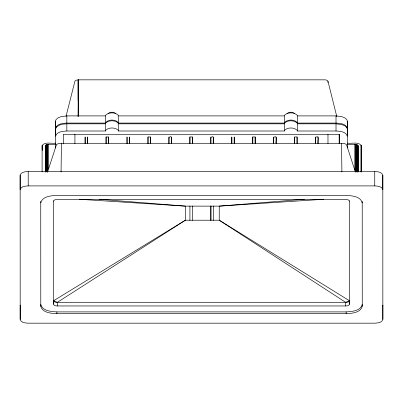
<?xml version="1.0" encoding="UTF-8"?>
<svg xmlns="http://www.w3.org/2000/svg" width="403" height="403" viewBox="0 0 403 403"><rect width="100%" height="100%" fill="white"/><g stroke="black" fill="none" stroke-linecap="round" stroke-linejoin="round"><path stroke-width="0.6" d="M20.15 175.224L20.15 189.617C21.001 186.327 25.389 186.065 28.21 185.904L374.745 185.904C377.561 186.065 381.953 186.327 382.805 189.617L382.81 175.224C381.953 171.94 377.566 171.673 374.75 171.517L28.21 171.517C25.394 171.673 21.001 171.94 20.15 175.224L20.19 319.463C21.047 322.753 25.434 323.015 28.25 323.176L374.79 323.176C377.606 323.015 381.999 322.753 382.85 319.463L382.85 305.076L382.578 306.033M20.19 319.463L20.195 305.076L20.261 305.56M28.21 185.904L28.21 171.517M40.784 306.275L40.784 304.477C42.486 311.051 51.267 311.579 56.904 311.897L346.137 311.897C351.769 311.579 360.549 311.051 362.252 304.477C362.725 312.451 352.01 313.499 346.137 313.695L56.904 313.695C51.267 313.378 42.486 312.849 40.784 306.275L40.748 201.631L40.748 202.805C42.451 196.231 51.231 195.702 56.863 195.384L346.096 195.384C351.733 195.702 360.514 196.231 362.216 202.805L362.216 201.606L362.252 306.275M42.098 171.925L42.119 145.634C44.758 141.277 52.037 144.032 55.896 143.105M45.322 171.945L45.338 145.679C47.695 142.722 53.09 145.418 56.108 144.39M53.675 304.28L53.675 300.683L185.38 220.219L219.242 220.219L349.356 300.683C350.358 304.285 349.114 306.204 345.714 305.958L57.322 305.958C56.072 305.912 53.886 305.897 53.675 304.28L53.644 200.744M118.417 123.091L118.195 115.127C115.057 112.089 108.886 112.089 105.742 115.127L105.521 115.898L66.838 115.898L61.196 116.593L57.891 117.928L55.941 119.746L55.559 121.091L55.559 128.285C56.747 123.686 62.893 123.313 66.838 123.091L105.521 123.091L105.742 122.321C108.886 119.283 115.051 119.283 118.195 122.321L118.417 123.091L284.432 123.091L284.654 122.321C287.792 119.283 293.963 119.283 297.107 122.321L297.328 123.091L336.011 123.091C339.956 123.313 346.101 123.681 347.295 128.285L347.295 121.091L346.912 119.746L344.963 117.928L341.653 116.593L336.011 115.898L297.328 115.898L297.107 115.127C293.963 112.089 287.792 112.089 284.654 115.127L284.432 123.091M56.904 313.695L56.904 311.897M57.322 305.958L57.322 302.361L185.38 220.219L185.375 206.129L99.148 199.258M66.838 123.812L62.52 124.205L59.971 124.885L56.415 127.016L55.559 129.005L55.559 136.199C56.747 131.595 62.893 131.227 66.838 131.005L66.838 123.812L105.521 123.812L105.742 123.041C108.886 120.003 115.051 120.003 118.195 123.041L118.417 131.005L284.432 131.005L284.649 130.234C287.792 127.197 293.963 127.197 297.107 130.234L297.328 131.005L336.011 131.005C339.956 131.227 346.101 131.595 347.295 136.199L347.295 129.005L346.907 127.66L344.963 125.842L341.653 124.507L336.011 123.812L297.328 123.812L297.107 123.041C293.963 120.003 287.792 120.003 284.654 123.041L284.432 131.005M66.838 123.091L66.838 115.898M78.127 100.448L78.127 79.839L324.737 79.839A3.466 1.733 0 0 1 325.967 79.95L327.291 80.419L327.931 81.129L336.782 116.563M78.645 100.433L78.645 79.824L78.162 116.517L78.127 79.839L75.85 80.273L74.933 81.129L66.042 116.311M85.134 143.488L85.134 136.965L85.139 143.397M87.552 143.488L87.552 136.965L87.557 143.397M66.838 131.005L105.521 131.005L105.521 123.812M105.521 123.091L105.521 115.898M106.085 143.488L106.09 136.965L108.508 136.965L108.508 143.397M108.503 143.488L108.508 136.965M127.041 143.488L127.041 136.965L127.046 143.397M129.459 143.488L129.459 136.965L129.464 143.397M147.992 143.488L147.997 136.965L150.415 136.965L150.415 143.397M150.41 143.488L150.415 136.965M168.948 143.488L168.948 137.368C173.174 134.496 170.812 141.257 171.371 143.397M171.366 143.488L171.366 136.965M189.899 143.488L189.904 136.965L192.322 136.965L192.322 143.397M192.317 143.488L192.322 136.965M210.855 143.488L210.855 137.368C215.036 134.486 212.698 141.367 213.278 143.397M213.273 143.488L213.273 136.965M231.806 143.488L231.811 136.965L231.811 143.397M234.224 143.488L234.229 136.965L234.229 143.397M252.762 143.488L252.762 136.965L255.18 136.965L255.185 143.397M255.18 143.488L255.18 136.965M273.713 143.488L273.718 137.368C277.944 134.496 275.581 141.257 276.136 143.397M276.131 143.488L276.136 136.965M294.669 143.488L294.669 136.965L297.087 136.965L297.092 143.397M297.087 143.488L297.087 136.965M297.328 131.005L297.328 123.812M297.328 123.091L297.328 115.898M315.62 143.488L315.625 137.368C319.851 134.496 317.488 141.257 318.043 143.397M318.038 143.488L318.043 136.965M336.011 131.005L336.011 123.812M336.011 123.091L336.011 115.898M345.714 305.958L345.714 302.361L219.242 220.219L219.237 206.129L304.366 199.258M346.137 313.695L346.137 311.897M358.015 171.945L358.03 145.679C355.658 142.722 350.298 145.418 347.26 144.39M361.229 171.91L361.234 145.594C358.484 141.317 351.396 144.017 347.477 143.115M374.745 185.904L374.75 171.517M61.065 172.021L61.432 143.287L341.548 143.287C343.376 143.357 346.489 143.423 346.857 145.73L355.365 171.874M53.644 201.203C53.851 199.586 56.037 199.571 57.286 199.52L345.678 199.52C346.928 199.566 349.109 199.586 349.325 201.203M105.521 131.005L105.742 130.234C108.881 127.197 115.051 127.197 118.195 130.234L118.417 131.005M47.609 171.874L56.123 145.73C56.485 143.423 59.604 143.362 61.432 143.287M108.08 113.616C110.039 111.717 113.898 111.717 115.863 113.616M286.986 113.616C288.951 111.717 292.81 111.717 294.774 113.616M345.714 302.361L349.356 300.683C349.144 302.3 346.963 302.315 345.714 302.361L57.322 302.361C56.072 302.315 53.886 302.3 53.675 300.683L57.322 302.361M323.68 199.284L219.237 206.129L185.375 206.129L79.361 199.268M118.417 115.898L284.432 115.898M118.417 123.812L284.432 123.812M63.614 134.713L339.235 134.713M341.548 143.287L341.9 172.021M315.625 136.965L315.625 143.397M294.669 136.965L294.674 143.397M273.718 136.965L273.718 143.397M252.762 136.965L252.767 143.397M210.855 136.965L210.86 143.397M189.904 136.965L189.904 143.397M168.948 136.965L168.953 143.397M147.997 136.965L147.997 143.397M106.09 136.965L106.09 143.397M382.81 175.224L382.85 319.463M349.325 200.744L349.356 304.28M347.295 121.091L347.305 147.997M339.235 134.35L339.24 143.876L339.215 134.466M327.961 81.32L327.961 82.565M327.977 134.234L327.982 143.574M213.298 205.968L213.298 220.411M210.88 205.968L210.885 220.36L210.875 206.009M192.342 205.968L192.342 220.411M189.924 205.968L189.924 220.411M74.923 134.234L74.928 143.574M63.619 134.35L63.624 143.906M55.559 121.091L55.569 147.997M361.234 145.594L361.234 171.985M361.058 145.055L361.058 172.071M358.03 145.679L358.03 172.066M357.919 145.347L357.919 171.733M357.783 145.186L357.783 171.577M357.597 145.035L357.597 172.051M357.365 144.894L357.365 171.915M357.088 144.768L357.088 171.789M356.771 144.657L356.771 171.678M356.418 144.566L356.418 171.582M356.04 144.491L356.04 172.136M355.642 144.435L355.642 172.081M354.806 144.39L354.806 170.152M48.562 144.39L48.567 168.897M47.73 144.435L47.73 172.081M47.332 144.491L47.332 172.136M46.95 144.566L46.955 171.582M46.602 144.657L46.602 171.678M46.285 144.768L46.285 171.789M46.007 144.894L46.007 171.915M45.771 145.035L45.771 172.051M45.584 145.186L45.584 171.577M45.448 145.347L45.448 171.733M45.368 145.508L45.368 171.9M42.33 145.009L42.33 150.037M42.164 145.342L42.164 150.369"/></g></svg>
